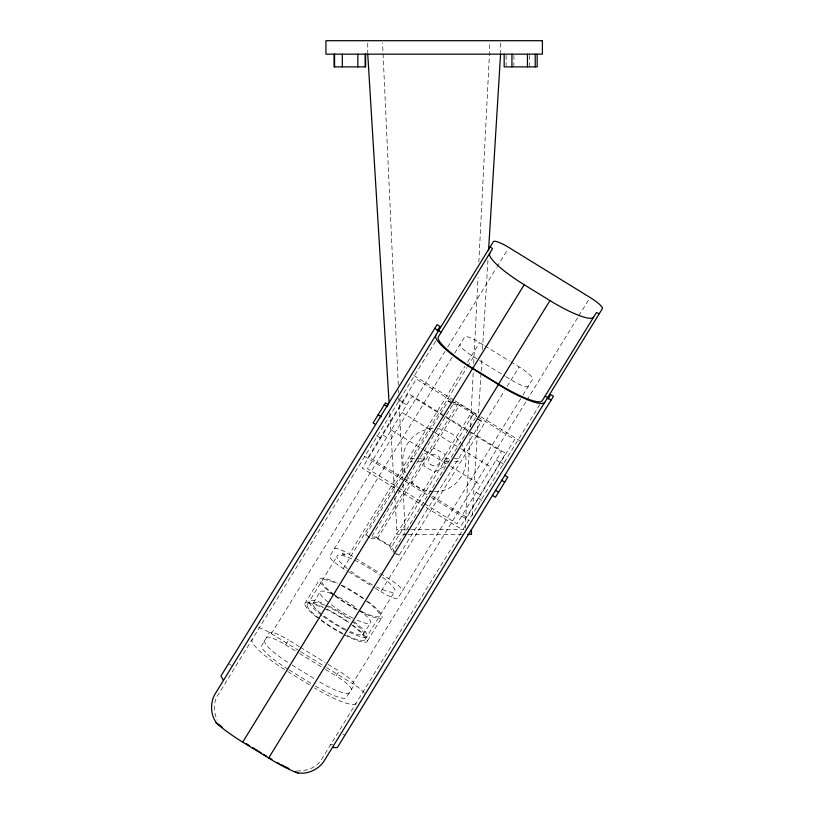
<?xml version="1.0" encoding="UTF-8"?>
<svg xmlns="http://www.w3.org/2000/svg" width="814" height="814" viewBox="0 0 814 814"><rect width="100%" height="100%" fill="white"/><g stroke="black" fill="none" stroke-linecap="round" stroke-linejoin="round"><path stroke-width="0.61" stroke-dasharray="4.07 3.05" d="M465.282 528.306L470.126 433.221M470.451 426.882L473.29 371.103M473.677 363.502L478.072 277.289M478.846 262.077L489.438 54.162L489.438 43.152M472.324 515.628L478.072 421.815M478.612 412.942L481.094 372.374M481.176 371.103L482.03 357.163M482.488 349.552L488.003 259.544M343.111 552.981C340.812 554.894 346.601 555.83 344.464 553.591C342.338 552.055 343.528 554.069 345.004 554.171M344.434 555.107L342.531 553.917M264.662 640.323L264.448 641.29A34.737 6.604 31.6 0 0 286.935 661.802L289.011 663.115M435.694 341.137L217.369 696.011C212.993 703.296 213.807 712.535 217.206 720.034M258.516 627.574A16.321 3.103 31.6 0 1 271.367 633.648L445.034 351.363M447.7 347.039L496.265 268.081M496.937 267.002L507.58 249.695M452.065 357.417L329.772 556.196A17.979 3.419 31.6 0 0 343.294 568.528L347.588 571.174M454.7 353.134L464.662 336.925A15.629 2.971 31.6 0 1 479.538 342.592L483.811 345.217M304.802 603.571L319.515 579.639M307.132 604.955L336.955 556.481M266.361 637.566A20.238 3.846 31.6 0 1 285.612 644.891L288.594 640.048L299.338 646.652M313.37 602.787L320.39 591.371M334.401 548.677A15.629 2.971 31.6 0 1 349.267 554.334L464.916 366.361M467.572 362.037L479.538 342.592M343.294 568.528L466.921 367.582M467.582 366.504L473.565 356.786A17.979 3.419 31.6 0 1 460.042 344.454M452.442 405.24L370.563 538.329L377.37 538.624L389.316 545.98L392.877 552.055L398.799 555.708L481.644 421.062L477.655 418.61L474.257 412.688L391.707 546.866L395.105 552.787L399.094 555.24M365.934 534.839L369.281 536.894L375.885 537.128L458.424 402.95L451.831 402.716M377.37 538.624L459.91 404.446L471.855 411.792L475.417 417.877L392.877 552.055M389.316 545.98L471.855 411.792M375.498 588.339L380.86 591.646L504.487 390.7M507.142 386.375L519.098 366.931L510.551 361.67M351.312 689.824A20.238 3.846 31.6 0 0 336.09 675.946L339.072 671.102L326.19 663.166M363.146 634.778L370.167 623.361M365.14 639.489L394.973 591.005M367.48 640.872L382.193 616.951M520.665 398.707L397.965 598.148A17.979 3.419 31.6 0 1 380.86 591.646M522.914 395.044L532.631 379.263A17.979 3.419 31.6 0 0 519.098 366.931M364.387 693.121A16.321 3.103 31.6 0 0 352.543 683.597L526.21 401.302M526.872 400.223L578.113 316.941M578.774 315.863L588.756 299.633M539.886 404.497L321.235 759.91C315.791 768.497 304.894 771.55 295.228 770.899M349.613 692.592L348.85 693.213A34.737 6.604 31.6 0 1 320.401 682.386L317.246 680.504M414.489 458.608L410.459 458.608L410.459 461.792L412.474 461.792M416.809 458.608L424.053 458.608M444.79 458.608L452.035 458.608M454.354 458.608L458.384 458.608L458.384 461.792L452.808 461.792M418.02 461.792L424.053 461.792M444.79 461.792L452.035 461.792M394.912 497.883L396.845 529.578L409.493 529.578M410.765 529.578L463.97 529.578M406.969 534.432L396.845 534.432L396.845 529.578M408.231 534.432L463.878 534.432M330.565 744.739L332.906 744.81M453.113 404.151L459.91 404.446M315.313 685.978L317.419 687.24A34.737 6.604 31.6 0 0 345.869 698.066L354.293 684.981A20.238 3.846 31.6 0 0 339.072 671.102M484.879 345.879L509.483 361.009M473.565 356.786L504.69 375.936M505.759 376.587L511.131 379.894A17.979 3.419 31.6 0 0 528.235 386.406M413.878 375.539L453.897 400.162M454.985 400.834L479.863 416.137M480.942 416.799L519.892 440.761M450.905 400.295L416.32 379.019L368.427 456.858L403.022 478.133M451.984 400.966L476.851 416.259M477.93 416.921L514.682 439.529L466.798 517.368L430.046 494.759M450.997 402.208L448.483 400.661L365.649 535.307L369.576 537.728M448.199 401.129L452.126 403.551M477.37 419.078L481.349 421.53M443.945 415.425L408.211 393.437L362.25 468.152L421.815 504.792M445.034 416.096L469.943 431.41M471.021 432.081L505.677 453.398L459.707 528.103L422.893 505.453M467.938 431.003L411.853 396.499L367.47 468.65L397.67 487.22M469.017 431.664L501.373 451.567L456.99 523.717L424.633 503.815M398.779 399.633L402.299 401.801M500.671 462.311L503.917 464.306M402.655 402.482L406.664 404.945M496.174 460.012L500.111 462.433M402.045 412.454L434.391 432.366M435.47 433.028L460.276 448.29M461.355 448.952L491.554 467.531M391.28 429.945L423.636 449.847M424.715 450.508L449.521 465.771M450.6 466.432L480.799 485.012M382.722 434.88L386.731 437.342M476.241 492.409L480.179 494.831M376.577 435.714L380.097 437.881M478.469 498.402L481.715 500.396M404.1 478.805L428.958 494.098M364.285 456.145L404.314 480.769M405.392 481.43L430.28 496.733M431.359 497.405L469.22 520.695M398.748 487.891L423.555 503.144M375.885 537.128L391.707 546.866M349.267 554.334L354.619 557.631M355.687 558.282L379.212 572.761M380.28 573.412L388.838 578.683A17.979 3.419 31.6 0 1 402.36 591.015M348.657 571.835L374.42 587.677M300.407 647.313L325.112 662.515M271.367 633.648L299.511 650.966M300.59 651.627L325.488 666.951M326.567 667.612L352.543 683.597M285.612 644.891L298.504 652.818M299.572 653.479L324.277 668.681M325.356 669.342L336.09 675.946M292.124 665.069L314.102 678.581M289.143 669.912L312.169 684.075M287.759 671.53L312.413 686.711M229.477 664.255L231.39 665.435M343.101 734.157L344.912 735.276M288.095 669.271L283.954 666.646A34.737 6.604 31.6 0 1 261.467 646.133L269.342 632.712A20.238 3.846 31.6 0 1 288.594 640.048M389.713 412.942L394.597 492.806M398.311 385.053L382.58 43.152M398.555 390.12L398.677 392.653M398.911 397.731L402.767 478.866M403.011 483.933L405.179 534.432M529.405 55.433L529.405 66.88M513.888 55.433L513.888 65.608M506.125 55.433L506.125 65.608M500.569 43.152L500.569 54.162M446.896 458.608L446.896 461.792M421.947 458.608L421.947 461.792M367.745 43.152L367.745 52.941M284.646 669.607A45.859 8.72 31.6 0 1 252.187 639.417M356.044 703.316A45.859 8.72 31.6 0 1 314.469 687.952M353.754 621.509A33.852 6.431 31.6 0 1 366.951 636.701A33.852 6.431 31.6 0 1 345.696 630.392M344.648 629.843A33.852 6.431 31.6 0 1 322.751 616.066M321.703 615.272A33.852 6.431 31.6 0 1 324.745 604.242M328.734 606.125A33.852 6.431 31.6 0 1 350.915 619.434M366.361 601.017A33.852 6.431 31.6 0 1 379.751 615.913A33.852 6.431 31.6 0 1 361.406 611.456M357.254 609.36A33.852 6.431 31.6 0 1 335.358 595.573M334.31 594.78A33.852 6.431 31.6 0 1 337.352 583.75M341.341 585.632A33.852 6.431 31.6 0 1 364.489 599.643M352.889 625.162A36.569 6.95 31.6 0 1 367.145 641.585A36.569 6.95 31.6 0 1 344.18 634.767M343.05 634.177A36.569 6.95 31.6 0 1 319.393 619.281M317.46 617.816A36.569 6.95 31.6 0 1 305.138 602.859A36.569 6.95 31.6 0 1 325.854 608.546M326.974 609.106A36.569 6.95 31.6 0 1 351.119 623.87M351.638 624.949A33.852 6.431 31.6 0 1 364.977 639.946A33.852 6.431 31.6 0 1 345.665 634.879M342.531 633.282A33.852 6.431 31.6 0 1 320.635 619.505M319.587 618.711A33.852 6.431 31.6 0 1 322.629 607.682M324.583 608.577A33.852 6.431 31.6 0 1 348.799 622.873M351.974 621.255A29.731 5.657 31.6 0 1 363.695 634.106A29.731 5.657 31.6 0 1 349.002 631.043M345.889 629.537A29.731 5.657 31.6 0 1 323.606 615.608M321.001 613.542A29.731 5.657 31.6 0 1 324.583 605.219M325.529 605.626A29.731 5.657 31.6 0 1 350.061 619.841M359.005 609.839A29.731 5.657 31.6 0 1 370.726 622.69A29.731 5.657 31.6 0 1 356.023 619.627M352.92 618.121A29.731 5.657 31.6 0 1 329.731 603.489M328.032 602.126A29.731 5.657 31.6 0 1 331.603 593.803M332.55 594.21A29.731 5.657 31.6 0 1 357.081 608.424M382.509 577.258A33.852 6.431 31.6 0 1 394.79 591.483A33.852 6.431 31.6 0 1 376.516 586.904M372.364 584.808A33.852 6.431 31.6 0 1 350.468 571.021M347.395 568.65A33.852 6.431 31.6 0 1 352.462 559.198M354.405 560.103A33.852 6.431 31.6 0 1 379.589 575.091M367.602 601.241A36.569 6.95 31.6 0 1 377.645 618.182A36.569 6.95 31.6 0 1 334.981 596.001M333.14 594.617A36.569 6.95 31.6 0 1 336.263 582.58M341.687 585.174A36.569 6.95 31.6 0 1 364 598.626M434.422 491.717A31.604 31.604 0 0 0 456.766 482.458L461.792 475.915A31.604 31.604 0 0 0 461.792 444.302L456.766 437.759A31.604 31.604 0 0 0 435.592 428.52M433.252 491.697A31.604 31.604 0 0 1 412.077 482.458L407.051 475.915A31.604 31.604 0 0 1 407.051 444.302L412.077 437.759A31.604 31.604 0 0 1 434.422 428.5M434.422 448.138L424.053 454.12L424.053 466.096L434.422 472.079L444.79 466.096L444.79 454.12L434.422 448.138M430.403 464.285A5.8 5.8 0 0 0 440.048 461.507A5.8 5.8 0 0 0 432.814 454.538A5.8 5.8 0 0 0 430.403 464.285"/><path stroke-width="1.22" d="M488.542 250.671L500.569 54.162M435.785 335.256L435.51 336.487A48.871 9.29 31.6 0 0 467.155 365.344L503.754 387.861A48.871 9.29 31.6 0 0 543.783 403.093L544.759 402.299M437.281 330.769L439.947 326.434L437.077 324.674L220.93 676.007L223.443 680.412M242.714 742.154L237.403 738.797A48.871 9.29 31.6 0 1 218.467 724.979C210.582 717.612 209.615 703.754 214.784 694.495L493.386 241.626A16.321 3.103 31.6 0 1 508.913 247.537L590.089 297.476A16.321 3.103 31.6 0 1 602.36 308.669L323.758 761.538C317.816 770.319 305.016 775.701 294.882 771.987A48.871 9.29 31.6 0 1 274.013 761.314L242.714 742.154L472.466 368.701M599.257 313.716L596.438 312.556L542.216 400.702A45.859 8.72 31.6 0 1 498.585 384.096L472.853 368.264L524.226 284.758A45.859 8.72 31.6 0 1 489.733 253.296M498.585 384.096L549.959 300.59A45.859 8.72 31.6 0 0 593.589 317.195M268.62 758.088L498.372 384.635M548.076 398.931L550.742 394.597L553.469 396.276L337.332 747.608L332.417 747.456M467.674 534.432L471.469 534.432L471.469 529.578M544.912 396.316L548.728 397.863M547.273 398.219L551.271 399.847M524.226 284.758L549.959 300.59M504.599 475.203L507.804 477.177L495.461 497.252L492.246 495.278M388.593 404.823L385.46 402.889L373.097 422.975L375.193 424.257M384.289 404.782L387.433 406.715M501.516 480.219L504.721 482.193M378.113 414.825L381.257 416.758M495.339 490.262L498.544 492.236M215.954 722.791L219.831 725.182M295.055 771.458L297.965 773.249M246.316 743.701L249.532 745.675M252.747 747.659L261.325 752.93M263.471 754.252L266.687 756.237M490.232 246.764L492.541 248.738L438.359 336.813A45.859 8.72 31.6 0 0 472.853 368.264M437.881 329.802L441.015 332.488M434.88 328.246L438.298 331.176M367.745 54.162L389.092 402.798M537.169 54.162L537.169 66.88L504.171 66.88L504.171 54.162M535.215 54.162L535.215 66.88M527.452 54.162L527.452 66.88M511.935 54.162L511.935 66.88M365.608 54.162L365.608 66.88L334.086 66.88L334.086 54.162M365.14 54.162L365.14 66.88M357.845 54.162L357.845 66.88M342.328 54.162L342.328 66.88M334.564 54.162L334.564 66.88M222.171 727.116A45.859 8.72 31.6 0 1 220.268 725.559M288.98 768.569A45.859 8.72 31.6 0 1 281.125 764.611M279.1 763.522A45.859 8.72 31.6 0 1 277.055 762.382M271.917 759.411A45.859 8.72 31.6 0 1 269.861 758.18M542.399 40.7L325.926 40.7L325.926 54.162L542.399 54.162L542.399 40.7"/></g></svg>
